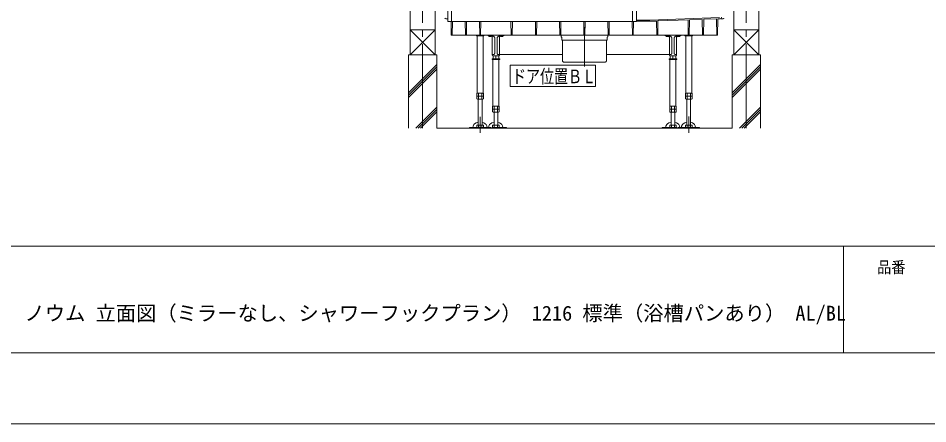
# Model space of a CAD drawing. Units: millimetres on the paper. Extents: x -305 to 305, y -152 to 152.
# Drawn here: x -187.1 to -59.1, y -148.5 to -91.4 of the extents above; entities that cross this region are included whole.
import ezdxf
from ezdxf.enums import TextEntityAlignment as Align

# ---------------------------------------------------------------- set-up
doc = ezdxf.new("R2010")
doc.units = ezdxf.units.MM
doc.linetypes.add('LONG_CHAIN', pattern=[21, 18, -1, 1, -1])
doc.linetypes.add('LONG_DOUBLE_CHAIN', pattern=[21.8, 18, -1, 0.6, -0.6, 0.6, -1])
for name, color, linetype, lineweight in [('0-0_0', 7, 'Continuous', 9), ('0-1_VIEW0001', 7, 'Continuous', 9), ('0-3_1図面枠', 7, 'Continuous', 9), ('0-4_図面枠', 3, 'Continuous', 9), ('0-5_DEFPOINTS', 7, 'Continuous', 9)]:
    doc.layers.add(name, color=color, linetype=linetype, lineweight=lineweight)
doc.styles.add('ＭＳ ゴシック', font='')
doc.styles.get('ＭＳ ゴシック').set_extended_font_data('MS Gothic')

msp = doc.modelspace()

# ---------------------------------------------------------------- linework, layer by layer
at = {"layer": '0-0_0'}
msp.add_line((-71.017, -123.498), (-71.017, -138.498), dxfattribs=at)
at = {"layer": '0-1_VIEW0001'}
for p, q in [((-131.925, -11.053), (-131.925, -96.553)), ((-128.425, -11.053), (-128.425, -96.553)), ((-86.425, -11.053), (-86.425, -96.553)), ((-82.925, -11.053), (-82.925, -96.553)), ((-126.658, -25.187), (-126.658, -91.853)), ((-126.108, -25.187), (-126.108, -91.853)), ((-100.675, -25.187), (-100.675, -91.853)), ((-100.125, -25.187), (-100.125, -91.853)), ((-126.939, -91.487), (-126.658, -91.487)), ((-100.675, -91.853), (-126.658, -91.853)), ((-126.185, -91.853), (-126.151, -93.787)), ((-125.991, -91.853), (-126.025, -93.787)), ((-124.188, -91.853), (-124.155, -93.787)), ((-123.994, -91.853), (-124.028, -93.787)), ((-122.188, -91.853), (-122.155, -93.787)), ((-121.994, -91.853), (-122.028, -93.787)), ((-117.755, -91.853), (-117.721, -93.787)), ((-117.561, -91.853), (-117.595, -93.787)), ((-114.322, -91.853), (-114.288, -93.787)), ((-114.127, -91.853), (-114.161, -93.787)), ((-110.922, -91.853), (-110.888, -93.787)), ((-110.727, -91.853), (-110.761, -93.787)), ((-107.522, -91.853), (-107.488, -93.787)), ((-107.327, -91.853), (-107.361, -93.787)), ((-104.122, -91.853), (-104.088, -93.787)), ((-103.927, -91.853), (-103.961, -93.787)), ((-100.722, -91.853), (-100.688, -93.787)), ((-100.125, -91.853), (-100.675, -91.853)), ((-100.527, -91.853), (-100.561, -93.787)), ((-100.125, -91.677), (-98.225, -91.677)), ((-98.222, -91.837), (-100.125, -91.837)), ((-98.225, -91.677), (-88.416, -91.325)), ((-98.222, -91.837), (-97.289, -91.804)), ((-97.289, -91.804), (-97.255, -93.787)), ((-97.093, -91.797), (-97.128, -93.787)), ((-97.093, -91.797), (-92.859, -91.645)), ((-92.859, -91.645), (-92.821, -93.787)), ((-92.657, -91.638), (-92.695, -93.787)), ((-92.657, -91.638), (-90.86, -91.573)), ((-90.86, -91.573), (-90.821, -93.787)), ((-90.656, -91.566), (-90.695, -93.787)), ((-87.91, -91.487), (-88.297, -91.487)), ((-131.925, -93.053), (-128.425, -96.553)), ((-128.425, -93.053), (-131.925, -96.553)), ((-128.425, -93.053), (-131.924, -93.053)), ((-82.925, -93.053), (-86.425, -96.553)), ((-86.425, -93.053), (-82.925, -96.553)), ((-82.925, -93.053), (-86.424, -93.053)), ((-126.151, -93.787), (-88.698, -93.787)), ((-122.515, -93.907), (-122.515, -101.94)), ((-121.668, -93.907), (-121.668, -101.94)), ((-121.558, -93.787), (-121.558, -93.907)), ((-93.181, -93.907), (-93.181, -101.94)), ((-92.335, -93.907), (-92.335, -101.94)), ((-92.225, -93.787), (-92.225, -93.907)), ((-128.175, -96.553), (-132.175, -96.553)), ((-132.175, -96.553), (-132.175, -106.887)), ((-128.175, -96.553), (-128.175, -106.887)), ((-82.675, -96.553), (-86.675, -96.553)), ((-86.675, -96.553), (-86.675, -106.887)), ((-82.675, -96.553), (-82.675, -106.887)), ((-132.175, -101.923), (-128.175, -97.923)), ((-132.175, -102.256), (-128.175, -98.256)), ((-117.882, -101.014), (-117.882, -98.014)), ((-117.882, -98.014), (-105.882, -98.014)), ((-105.882, -101.014), (-105.882, -98.014)), ((-86.675, -101.923), (-82.675, -97.923)), ((-86.675, -102.256), (-82.675, -98.256)), ((-132.175, -102.59), (-128.175, -98.59)), ((-86.675, -102.59), (-82.675, -98.59)), ((-117.882, -101.014), (-105.882, -101.014)), ((-122.553, -102.338), (-122.553, -101.94)), ((-121.629, -101.94), (-122.553, -101.94)), ((-122.322, -102.34), (-122.322, -101.94)), ((-121.86, -102.34), (-121.86, -101.94)), ((-121.708, -102.04), (-121.698, -102.04)), ((-121.629, -102.338), (-121.629, -101.94)), ((-93.22, -102.338), (-93.22, -101.94)), ((-92.296, -101.94), (-93.22, -101.94)), ((-92.989, -102.34), (-92.989, -101.94)), ((-92.527, -102.34), (-92.527, -101.94)), ((-92.375, -102.04), (-92.365, -102.04)), ((-92.296, -102.338), (-92.296, -101.94)), ((-122.553, -102.373), (-122.553, -102.761)), ((-121.629, -102.373), (-122.553, -102.373)), ((-122.553, -102.761), (-122.475, -102.807)), ((-121.708, -102.807), (-122.475, -102.807)), ((-122.358, -106.477), (-122.358, -102.807)), ((-122.322, -102.373), (-122.322, -102.761)), ((-121.86, -102.373), (-121.86, -102.761)), ((-121.825, -102.807), (-121.825, -106.477)), ((-121.708, -102.807), (-121.629, -102.761)), ((-121.629, -102.338), (-121.691, -102.373)), ((-121.629, -102.373), (-121.629, -102.761)), ((-93.22, -102.338), (-93.158, -102.373)), ((-93.22, -102.373), (-93.22, -102.761)), ((-92.296, -102.373), (-93.22, -102.373)), ((-93.22, -102.761), (-93.141, -102.807)), ((-92.375, -102.807), (-93.141, -102.807)), ((-93.025, -106.477), (-93.025, -102.807)), ((-92.989, -102.373), (-92.989, -102.761)), ((-92.527, -102.373), (-92.527, -102.761)), ((-92.491, -102.807), (-92.491, -106.477)), ((-92.375, -102.807), (-92.296, -102.761)), ((-92.296, -102.338), (-92.358, -102.373)), ((-92.296, -102.373), (-92.296, -102.761)), ((-131.139, -106.887), (-128.175, -103.922)), ((-130.806, -106.887), (-128.175, -104.256)), ((-130.472, -106.887), (-128.175, -104.589)), ((-85.639, -106.887), (-82.675, -103.922)), ((-85.306, -106.887), (-82.675, -104.256)), ((-84.972, -106.887), (-82.675, -104.589)), ((-86.675, -106.887), (-128.175, -106.887)), ((-123.591, -106.81), (-120.591, -106.81)), ((-122.553, -106.81), (-122.553, -106.477)), ((-122.553, -106.477), (-121.629, -106.477)), ((-122.322, -106.81), (-122.322, -106.477)), ((-121.86, -106.81), (-121.86, -106.477)), ((-121.629, -106.81), (-121.629, -106.477)), ((-120.591, -106.81), (-120.591, -106.887)), ((-94.258, -106.81), (-94.258, -106.887)), ((-94.258, -106.887), (-91.258, -106.887)), ((-93.22, -106.81), (-93.22, -106.477)), ((-93.22, -106.477), (-92.296, -106.477)), ((-92.989, -106.81), (-92.989, -106.477)), ((-92.527, -106.81), (-92.527, -106.477)), ((-92.296, -106.81), (-92.296, -106.477))]:
    msp.add_line(p, q, dxfattribs=at)
at = {"layer": '0-1_VIEW0001', "linetype": 'LONG_CHAIN'}
for p, q in [((-130.175, -11.053), (-130.175, -106.887)), ((-84.675, -11.053), (-84.675, -106.887)), ((-107.425, -92.666), (-107.425, -98.198)), ((-122.091, -105.296), (-122.091, -107.553)), ((-92.758, -105.257), (-92.758, -107.553))]:
    msp.add_line(p, q, dxfattribs=at)
at = {"layer": '0-1_VIEW0001', "color": 2, "linetype": 'LONG_DOUBLE_CHAIN'}
for p, q in [((-121.015, -93.853), (-121.015, -93.787)), ((-121.015, -93.853), (-120.431, -93.853)), ((-120.878, -93.911), (-120.883, -93.853)), ((-120.396, -94.036), (-120.539, -93.892)), ((-120.538, -93.911), (-120.533, -93.853)), ((-120.381, -96.57), (-120.381, -93.903)), ((-120.256, -93.953), (-120.381, -93.953)), ((-120.315, -93.953), (-120.315, -93.903)), ((-120.077, -94.091), (-120.185, -93.983)), ((-120.048, -96.353), (-120.048, -94.162)), ((-119.701, -96.353), (-119.701, -94.162)), ((-119.564, -93.983), (-119.672, -94.091)), ((-119.493, -93.953), (-119.368, -93.953)), ((-119.435, -93.953), (-119.435, -93.903)), ((-119.368, -96.57), (-119.368, -93.903)), ((-119.353, -94.036), (-119.21, -93.892)), ((-119.318, -93.853), (-118.735, -93.853)), ((-119.211, -93.911), (-119.216, -93.853)), ((-118.871, -93.911), (-118.866, -93.853)), ((-118.735, -93.853), (-118.735, -93.787)), ((-110.691, -94.03), (-110.691, -93.847)), ((-107.425, -93.813), (-110.658, -93.813)), ((-110.658, -94.063), (-110.625, -94.063)), ((-110.625, -94.063), (-110.625, -94.497)), ((-104.241, -94.513), (-110.608, -94.513)), ((-110.525, -94.53), (-110.525, -97.363)), ((-104.191, -93.813), (-107.425, -93.813)), ((-104.325, -94.53), (-104.325, -97.363)), ((-104.191, -94.063), (-104.225, -94.063)), ((-104.225, -94.063), (-104.225, -94.497)), ((-104.158, -94.03), (-104.158, -93.847)), ((-96.115, -93.853), (-96.115, -93.787)), ((-96.115, -93.853), (-95.531, -93.853)), ((-95.978, -93.911), (-95.983, -93.853)), ((-95.496, -94.036), (-95.639, -93.892)), ((-95.638, -93.911), (-95.633, -93.853)), ((-95.481, -96.57), (-95.481, -93.903)), ((-95.356, -93.953), (-95.481, -93.953)), ((-95.415, -93.953), (-95.415, -93.903)), ((-95.177, -94.091), (-95.285, -93.983)), ((-95.148, -96.353), (-95.148, -94.162)), ((-94.801, -96.353), (-94.801, -94.162)), ((-94.664, -93.983), (-94.772, -94.091)), ((-94.593, -93.953), (-94.468, -93.953)), ((-94.535, -93.953), (-94.535, -93.903)), ((-94.468, -96.57), (-94.468, -93.903)), ((-94.453, -94.036), (-94.31, -93.892)), ((-94.418, -93.853), (-93.835, -93.853)), ((-94.311, -93.911), (-94.316, -93.853)), ((-93.971, -93.911), (-93.966, -93.853)), ((-93.835, -93.853), (-93.835, -93.787)), ((-120.408, -97.14), (-119.341, -97.14)), ((-120.408, -97.14), (-120.408, -97.24)), ((-120.215, -96.52), (-120.381, -96.52)), ((-120.275, -97.14), (-120.275, -96.687)), ((-120.265, -96.687), (-119.485, -96.687)), ((-119.875, -97.14), (-119.875, -96.687)), ((-119.535, -96.52), (-119.368, -96.52)), ((-119.475, -97.14), (-119.475, -96.687)), ((-119.368, -96.52), (-110.525, -96.52)), ((-119.341, -97.14), (-119.341, -97.24)), ((-95.481, -96.52), (-104.325, -96.52)), ((-95.508, -97.14), (-94.441, -97.14)), ((-95.315, -96.52), (-95.481, -96.52)), ((-95.375, -97.14), (-95.375, -96.687)), ((-95.365, -96.687), (-94.585, -96.687)), ((-94.975, -97.14), (-94.975, -96.687)), ((-94.635, -96.52), (-94.468, -96.52)), ((-94.575, -97.14), (-94.575, -96.687)), ((-94.441, -97.14), (-94.441, -97.24)), ((-120.408, -97.24), (-119.341, -97.24)), ((-120.298, -97.24), (-120.298, -103.773)), ((-119.451, -97.24), (-119.451, -103.773)), ((-110.316, -97.597), (-104.558, -97.597)), ((-95.398, -97.24), (-95.398, -103.773)), ((-94.551, -97.24), (-94.551, -103.773)), ((-120.336, -103.773), (-120.336, -104.595)), ((-119.413, -103.773), (-120.336, -103.773)), ((-119.413, -104.207), (-120.336, -104.207)), ((-120.336, -104.595), (-120.258, -104.64)), ((-119.475, -104.207), (-120.275, -104.207)), ((-119.491, -104.64), (-120.258, -104.64)), ((-120.141, -106.477), (-120.141, -104.64)), ((-120.105, -103.773), (-120.105, -104.64)), ((-119.644, -103.773), (-119.644, -104.64)), ((-119.608, -104.64), (-119.608, -106.477)), ((-119.491, -103.873), (-119.481, -103.873)), ((-119.491, -104.64), (-119.413, -104.595)), ((-119.413, -103.773), (-119.413, -104.595)), ((-94.513, -103.773), (-95.436, -103.773)), ((-95.436, -103.773), (-95.436, -104.595)), ((-94.513, -104.207), (-95.436, -104.207)), ((-95.436, -104.595), (-95.358, -104.64)), ((-94.575, -104.207), (-95.375, -104.207)), ((-94.591, -104.64), (-95.358, -104.64)), ((-95.241, -106.477), (-95.241, -104.64)), ((-95.205, -103.773), (-95.205, -104.64)), ((-94.744, -103.773), (-94.744, -104.64)), ((-94.708, -104.64), (-94.708, -106.477)), ((-94.591, -103.873), (-94.581, -103.873)), ((-94.591, -104.64), (-94.513, -104.595)), ((-94.513, -103.773), (-94.513, -104.595)), ((-120.471, -106.887), (-118.375, -106.887)), ((-120.336, -106.81), (-120.336, -106.477)), ((-120.336, -106.477), (-119.413, -106.477)), ((-120.258, -106.81), (-119.491, -106.81)), ((-120.105, -106.81), (-120.105, -106.477)), ((-119.644, -106.81), (-119.644, -106.477)), ((-119.413, -106.81), (-119.413, -106.477)), ((-96.475, -106.81), (-94.392, -106.81)), ((-95.436, -106.81), (-95.436, -106.477)), ((-95.436, -106.477), (-94.513, -106.477)), ((-95.358, -106.81), (-94.591, -106.81)), ((-95.205, -106.81), (-95.205, -106.477)), ((-94.744, -106.81), (-94.744, -106.477)), ((-94.513, -106.81), (-94.513, -106.477))]:
    msp.add_line(p, q, dxfattribs=at)
at = {"layer": '0-1_VIEW0001'}
for points in [[(-90.656, -91.566), (-88.864, -91.501), (-88.824, -93.787)], [(-88.383, -91.504), (-88.658, -91.504), (-88.698, -93.787)], [(-122.625, -93.787), (-122.625, -93.907), (-121.558, -93.907)], [(-93.291, -93.787), (-93.291, -93.907), (-92.225, -93.907)], [(-123.123, -106.81), (-123.123, -106.797), (-123.089, -106.589), (-122.978, -106.382), (-122.862, -106.258), (-122.664, -106.124), (-122.358, -106.019)], [(-121.825, -106.034), (-121.581, -106.125), (-121.371, -106.269), (-121.263, -106.389), (-121.167, -106.563), (-121.123, -106.797), (-121.123, -106.81)], [(-93.79, -106.81), (-93.79, -106.797), (-93.755, -106.589), (-93.645, -106.382), (-93.529, -106.258), (-93.331, -106.124), (-93.025, -106.019)], [(-92.491, -106.034), (-92.248, -106.125), (-92.038, -106.269), (-91.93, -106.389), (-91.834, -106.563), (-91.79, -106.797), (-91.79, -106.81)], [(-123.591, -106.81), (-123.591, -106.887), (-120.591, -106.887)], [(-94.258, -106.81), (-91.258, -106.81), (-91.258, -106.887)]]:
    msp.add_lwpolyline(points, dxfattribs=at)
at = {"layer": '0-1_VIEW0001', "color": 2, "linetype": 'LONG_DOUBLE_CHAIN'}
for points in [[(-95.508, -97.14), (-95.508, -97.24), (-94.441, -97.24)], [(-120.906, -106.81), (-120.906, -106.797), (-120.872, -106.589), (-120.762, -106.382), (-120.645, -106.258), (-120.447, -106.124), (-120.141, -106.019)], [(-119.608, -106.034), (-119.364, -106.125), (-119.155, -106.269), (-119.047, -106.389), (-118.95, -106.563), (-118.906, -106.797), (-118.907, -106.81)], [(-96.006, -106.81), (-96.006, -106.797), (-95.972, -106.589), (-95.862, -106.382), (-95.745, -106.258), (-95.547, -106.124), (-95.241, -106.019)], [(-94.708, -106.034), (-94.464, -106.125), (-94.255, -106.269), (-94.147, -106.389), (-94.05, -106.563), (-94.006, -106.797), (-94.007, -106.81)], [(-120.471, -106.81), (-118.375, -106.81), (-118.375, -106.887)], [(-96.475, -106.81), (-96.475, -106.887), (-94.392, -106.887)]]:
    msp.add_lwpolyline(points, dxfattribs=at)
at = {"layer": '0-1_VIEW0001'}
for centre, radius, start, end in [((-126.939, -91.387), 0.1, 190, 270), ((-88.383, -91.27), 0.233, 270, 357.5), ((-87.91, -91.387), 0.1, 270, 350), ((-93.158, -101.928), 0.445, 270, 292.30774), ((-93.148, -102.507), 0.3, 271.20515, 301.93849), ((-92.758, -101.557), 0.817, 253.57358, 270), ((-92.758, -102.196), 0.611, 247.78087, 292.21906), ((-92.758, -101.557), 0.817, 270, 286.42642), ((-92.358, -101.928), 0.445, 247.69226, 270), ((-92.368, -102.507), 0.3, 238.06151, 268.79485)]:
    msp.add_arc(centre, radius, start, end, dxfattribs=at)
at = {"layer": '0-1_VIEW0001', "color": 2, "linetype": 'LONG_DOUBLE_CHAIN'}
for centre, radius, start, end in [((-120.815, -93.906), 0.0633, 184.99984, 254.63696), ((-120.708, -93.517), 0.467, 254.63741, 285.3625), ((-120.601, -93.906), 0.0633, 285.3625, 355.00027), ((-120.431, -93.903), 0.117, 0, 90), ((-120.431, -93.903), 0.05, 0, 90), ((-120.431, -94.071), 0.05, 0, 45), ((-120.256, -94.053), 0.1, 45, 90), ((-120.148, -94.162), 0.1, 0, 45), ((-119.601, -94.162), 0.1, 135, 180), ((-119.493, -94.053), 0.1, 90, 135), ((-119.318, -93.903), 0.117, 90, 180), ((-119.318, -93.903), 0.05, 90, 180), ((-119.318, -94.071), 0.05, 135, 180), ((-119.148, -93.906), 0.0633, 184.99984, 254.63696), ((-119.041, -93.517), 0.467, 254.63741, 285.3625), ((-118.934, -93.906), 0.0633, 285.3625, 355.00027), ((-110.658, -93.847), 0.0333, 90, 180), ((-110.658, -94.03), 0.0333, 180, 270), ((-110.608, -94.497), 0.0167, 180, 270), ((-110.608, -94.497), 0.0167, 180, 270), ((-110.541, -94.53), 0.0167, 0, 90), ((-110.541, -94.53), 0.0167, 0, 90), ((-104.308, -94.53), 0.0167, 90, 180), ((-104.308, -94.53), 0.0167, 90, 180), ((-104.241, -94.497), 0.0167, 270, 0), ((-104.241, -94.497), 0.0167, 270, 0), ((-104.191, -93.847), 0.0333, 360, 90), ((-104.191, -94.03), 0.0333, 270, 360), ((-95.915, -93.906), 0.0633, 184.99984, 254.63696), ((-95.808, -93.517), 0.467, 254.63741, 285.3625), ((-95.701, -93.906), 0.0633, 285.3625, 355.00027), ((-95.531, -93.903), 0.117, 0, 90), ((-95.531, -93.903), 0.05, 0, 90), ((-95.531, -94.071), 0.05, 0, 45), ((-95.356, -94.053), 0.1, 45, 90), ((-95.248, -94.162), 0.1, 0, 45), ((-94.701, -94.162), 0.1, 135, 180), ((-94.593, -94.053), 0.1, 90, 135), ((-94.418, -93.903), 0.117, 90, 180), ((-94.418, -93.903), 0.05, 90, 180), ((-94.418, -94.071), 0.05, 135, 180), ((-94.248, -93.906), 0.0633, 184.99984, 254.63696), ((-94.141, -93.517), 0.467, 254.63741, 285.3625), ((-94.034, -93.906), 0.0633, 285.3625, 355.00027), ((-120.265, -96.57), 0.117, 180, 270), ((-120.215, -96.353), 0.167, 270, 0), ((-119.535, -96.353), 0.167, 180, 270), ((-119.485, -96.57), 0.117, 270, 0), ((-95.365, -96.57), 0.117, 180, 270), ((-95.315, -96.353), 0.167, 270, 0), ((-94.635, -96.353), 0.167, 180, 270), ((-94.585, -96.57), 0.117, 270, 0), ((-110.291, -97.363), 0.233, 180, 270), ((-104.558, -97.363), 0.233, 270, 0)]:
    msp.add_arc(centre, radius, start, end, dxfattribs=at)
at = {"layer": '0-4_図面枠'}
msp.add_line((-291.017, -123.498), (108.983, -123.498), dxfattribs=at)
msp.add_lwpolyline([(-291.017, -138.498), (108.983, -138.498), (108.983, 138.502), (-291.017, 138.502)], close=True, dxfattribs=at)
at = {"layer": '0-5_DEFPOINTS'}
msp.add_line((118.983, -148.498), (-301.017, -148.498), dxfattribs=at)

# ---------------------------------------------------------------- texts
at = {"layer": '0-1_VIEW0001', "style": 'ＭＳ ゴシック', "width": 0.75}
msp.add_text('ドア位置ＢＬ', height=1.921, dxfattribs=at).set_placement((-117.597, -101.134), align=Align.BOTTOM_LEFT)
at = {"layer": '0-3_1図面枠', "style": 'ＭＳ ゴシック', "width": 0.9}
msp.add_text('品番', height=1.628, dxfattribs=at).set_placement((-66.276, -127.759), align=Align.BOTTOM_LEFT)
at = {"layer": '0-3_1図面枠', "style": 'ＭＳ ゴシック'}
msp.add_text('ノウム 立面図（ミラーなし、シャワーフックプラン） 1216 標準（浴槽パンあり） AL/BL', height=2.092, dxfattribs=at).set_placement((-186.165, -134.602), align=Align.BOTTOM_LEFT)

doc.saveas('drawing.dxf')
